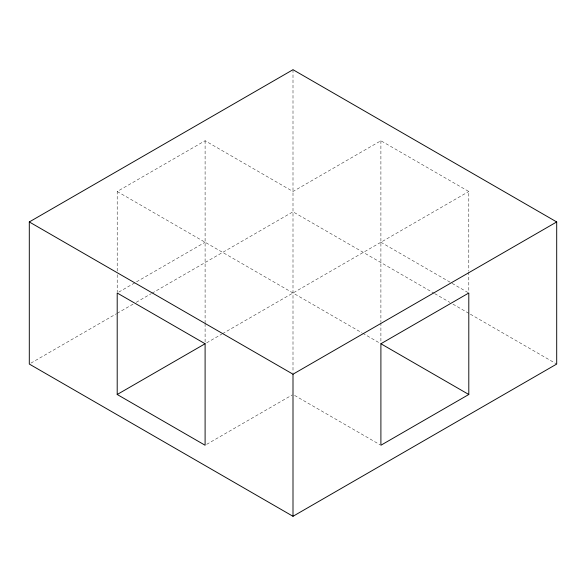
<?xml version="1.0" encoding="UTF-8"?>
<svg xmlns="http://www.w3.org/2000/svg" width="586" height="586" viewBox="0 0 586 586"><rect width="100%" height="100%" fill="white"/><g stroke="black" fill="none" stroke-linecap="round" stroke-linejoin="round"><path stroke-width="0.44" stroke-dasharray="2.93 2.2" d="M117.2 271.054L117.2 191.505L205.1 140.75L293 191.505L380.9 140.75L468.8 191.505L468.8 271.054M118.782 292.084L205.1 242.252M30.882 363.137L116.409 313.759M117.2 313.298L133.037 304.156M136.208 302.325L151.254 293.645M152.045 293.183L293 211.802L433.955 293.183M206.682 342.832L221.728 334.145M222.519 333.69L468.8 191.505M206.682 444.335L292.209 394.957M380.9 242.252L451.381 282.943M452.172 283.397L468.8 293M434.746 293.645L449.792 302.325M452.963 304.156L469.591 313.759M470.382 314.213L556.7 364.053M117.2 191.505L361.892 332.775M362.69 333.229L380.109 343.293M294.582 395.411L380.109 444.789M468.8 271.97L468.8 292.084M380.9 140.75L380.9 321.802M380.9 322.718L380.9 341.924M293 69.705L293 372.55M205.1 140.75L205.1 322.718M205.1 323.633L205.1 341.924M117.2 274.709L117.2 292.084"/><path stroke-width="0.88" d="M29.3 221.948L293 69.705L556.7 221.948L556.7 364.053L293 516.295L29.3 364.053L29.3 221.948L293 374.198L556.7 221.948M117.2 394.495L205.1 343.748L205.1 445.25L117.2 394.495L117.2 293L205.1 343.748M380.9 343.748L468.8 293L468.8 394.495L380.9 445.25L380.9 343.748L468.8 394.495M293 374.198L293 516.295"/></g></svg>
